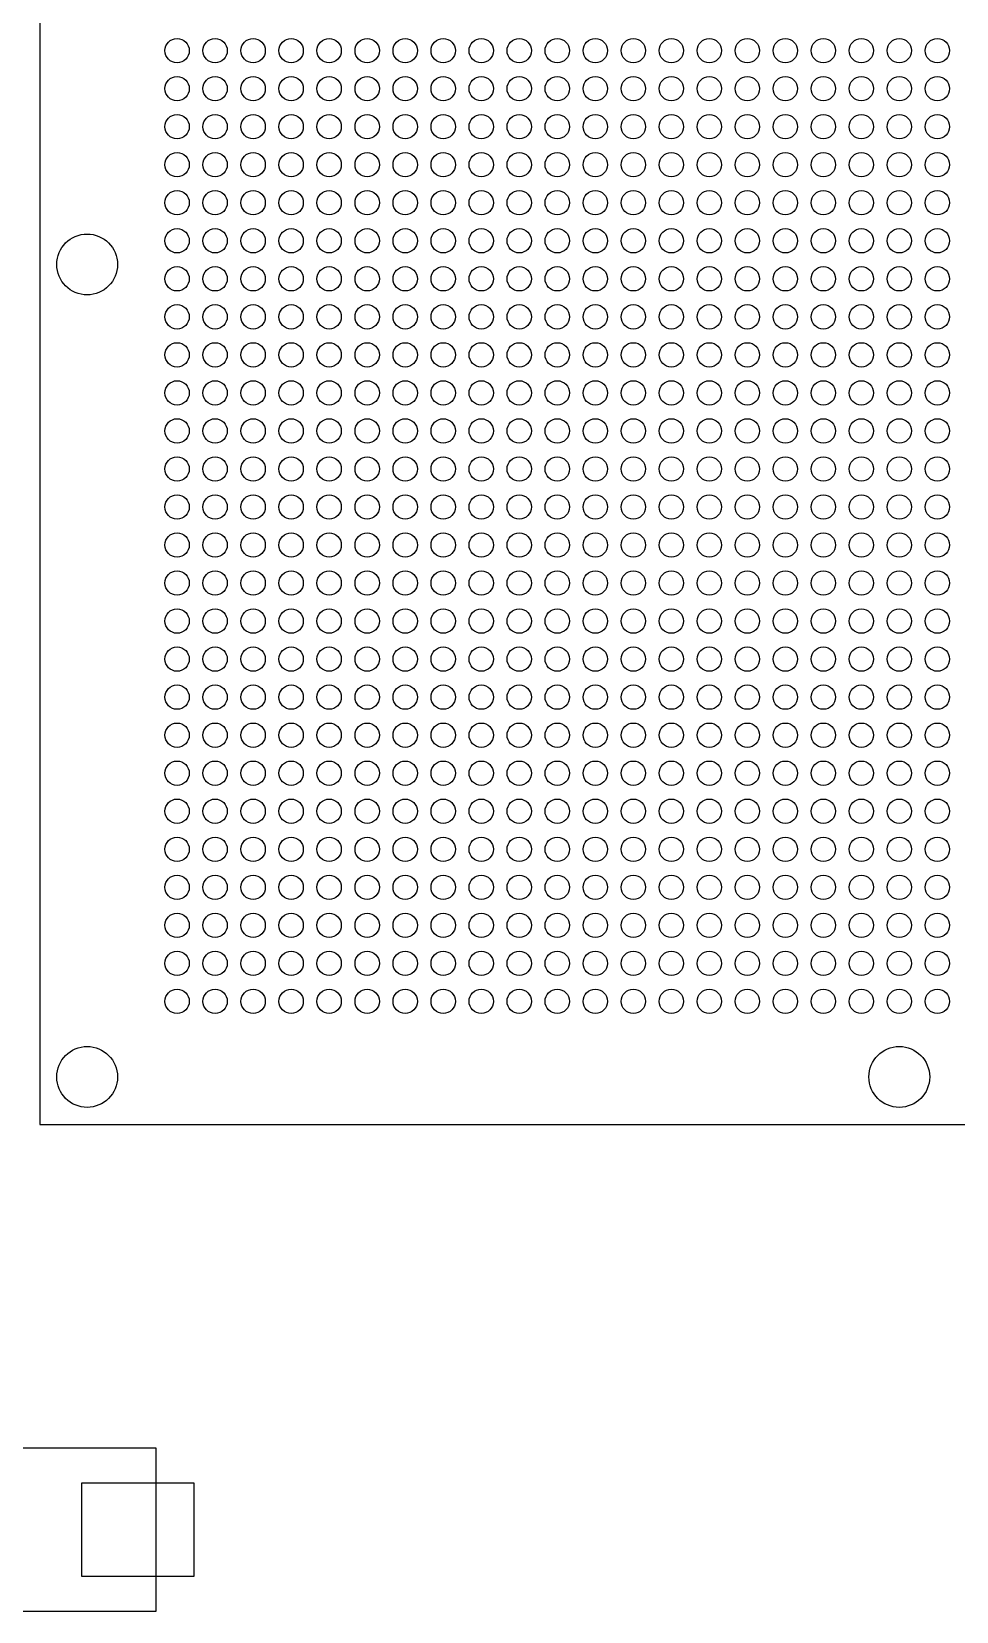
# Model space of a CAD drawing. Extents: x -13164 to 30582, y -10288 to 18382.
# Drawn here: x -4573 to -3136, y 4492 to 6945 of the extents above; entities that cross this region are included whole.
import ezdxf

# ---------------------------------------------------------------- set-up
doc = ezdxf.new("R2010")
doc.units = 0
doc.layers.add('DF_ASSEMBLY_NOTES', color=2, linetype='CONTINUOUS')

# ---------------------------------------------------------------- blocks, each defined once
blk = doc.blocks.new('FIGURE_CIRCLE')
blk.add_circle((0, 0), 0.5)
blk = doc.blocks.new('FIGURE_SQUARE')
blk.add_lwpolyline([(-0.5, -0.5), (-0.5, 0.5), (0.5, 0.5), (0.5, -0.5)], close=True)

msp = doc.modelspace()

# ---------------------------------------------------------------- linework, layer by layer
at = {"layer": 'DF_ASSEMBLY_NOTES'}
for points in [[(-4560.3015, 7918.9427), (-4560.3015, 5248.1807), (-1889.535, 5248.1807), (-1889.535, 7918.9427), (-4560.3015, 7918.9427)], [(-4379.8725, 4745.9357), (-4379.8725, 4491.9872), (-4810.9755, 4491.9872), (-4810.9755, 4745.9357), (-4379.8725, 4745.9357)]]:
    msp.add_lwpolyline(points, dxfattribs=at)

# ---------------------------------------------------------------- block references
for name, p, xscale, yscale in [('FIGURE_CIRCLE', (-4346.823, 6915.5957), 37.8, 37.8), ('FIGURE_CIRCLE', (-4287.768, 6915.5957), 37.8, 37.8), ('FIGURE_CIRCLE', (-4228.713, 6915.5957), 37.8, 37.8), ('FIGURE_CIRCLE', (-4169.658, 6915.5957), 37.8, 37.8), ('FIGURE_CIRCLE', (-4110.603, 6915.5957), 37.8, 37.8), ('FIGURE_CIRCLE', (-4051.548, 6915.5957), 37.8, 37.8), ('FIGURE_CIRCLE', (-3992.493, 6915.5957), 37.8, 37.8), ('FIGURE_CIRCLE', (-3933.438, 6915.5957), 37.8, 37.8), ('FIGURE_CIRCLE', (-3874.383, 6915.5957), 37.8, 37.8), ('FIGURE_CIRCLE', (-3815.328, 6915.5957), 37.8, 37.8), ('FIGURE_CIRCLE', (-3756.273, 6915.5957), 37.8, 37.8), ('FIGURE_CIRCLE', (-3697.218, 6915.5957), 37.8, 37.8), ('FIGURE_CIRCLE', (-3638.163, 6915.5957), 37.8, 37.8), ('FIGURE_CIRCLE', (-3579.1065, 6915.5957), 37.8, 37.8), ('FIGURE_CIRCLE', (-3520.0515, 6915.5957), 37.8, 37.8), ('FIGURE_CIRCLE', (-3460.9965, 6915.5957), 37.8, 37.8), ('FIGURE_CIRCLE', (-3401.9415, 6915.5957), 37.8, 37.8), ('FIGURE_CIRCLE', (-3342.8865, 6915.5957), 37.8, 37.8), ('FIGURE_CIRCLE', (-3283.8315, 6915.5957), 37.8, 37.8), ('FIGURE_CIRCLE', (-3224.7765, 6915.5957), 37.8, 37.8), ('FIGURE_CIRCLE', (-3165.7215, 6915.5957), 37.8, 37.8), ('FIGURE_CIRCLE', (-4346.823, 6856.5407), 37.8, 37.8), ('FIGURE_CIRCLE', (-4287.768, 6856.5407), 37.8, 37.8), ('FIGURE_CIRCLE', (-4228.713, 6856.5407), 37.8, 37.8), ('FIGURE_CIRCLE', (-4169.658, 6856.5407), 37.8, 37.8), ('FIGURE_CIRCLE', (-4110.603, 6856.5407), 37.8, 37.8), ('FIGURE_CIRCLE', (-4051.548, 6856.5407), 37.8, 37.8), ('FIGURE_CIRCLE', (-3992.493, 6856.5407), 37.8, 37.8), ('FIGURE_CIRCLE', (-3933.438, 6856.5407), 37.8, 37.8), ('FIGURE_CIRCLE', (-3874.383, 6856.5407), 37.8, 37.8), ('FIGURE_CIRCLE', (-3815.328, 6856.5407), 37.8, 37.8), ('FIGURE_CIRCLE', (-3756.273, 6856.5407), 37.8, 37.8), ('FIGURE_CIRCLE', (-3697.218, 6856.5407), 37.8, 37.8), ('FIGURE_CIRCLE', (-3638.163, 6856.5407), 37.8, 37.8), ('FIGURE_CIRCLE', (-3579.1065, 6856.5407), 37.8, 37.8), ('FIGURE_CIRCLE', (-3520.0515, 6856.5407), 37.8, 37.8), ('FIGURE_CIRCLE', (-3460.9965, 6856.5407), 37.8, 37.8), ('FIGURE_CIRCLE', (-3401.9415, 6856.5407), 37.8, 37.8), ('FIGURE_CIRCLE', (-3342.8865, 6856.5407), 37.8, 37.8), ('FIGURE_CIRCLE', (-3283.8315, 6856.5407), 37.8, 37.8), ('FIGURE_CIRCLE', (-3224.7765, 6856.5407), 37.8, 37.8), ('FIGURE_CIRCLE', (-3165.7215, 6856.5407), 37.8, 37.8), ('FIGURE_CIRCLE', (-4346.823, 6797.4857), 37.8, 37.8), ('FIGURE_CIRCLE', (-4287.768, 6797.4857), 37.8, 37.8), ('FIGURE_CIRCLE', (-4228.713, 6797.4857), 37.8, 37.8), ('FIGURE_CIRCLE', (-4169.658, 6797.4857), 37.8, 37.8), ('FIGURE_CIRCLE', (-4110.603, 6797.4857), 37.8, 37.8), ('FIGURE_CIRCLE', (-4051.548, 6797.4857), 37.8, 37.8), ('FIGURE_CIRCLE', (-3992.493, 6797.4857), 37.8, 37.8), ('FIGURE_CIRCLE', (-3933.438, 6797.4857), 37.8, 37.8), ('FIGURE_CIRCLE', (-3874.383, 6797.4857), 37.8, 37.8), ('FIGURE_CIRCLE', (-3815.328, 6797.4857), 37.8, 37.8), ('FIGURE_CIRCLE', (-3756.273, 6797.4857), 37.8, 37.8), ('FIGURE_CIRCLE', (-3697.218, 6797.4857), 37.8, 37.8), ('FIGURE_CIRCLE', (-3638.163, 6797.4857), 37.8, 37.8), ('FIGURE_CIRCLE', (-3579.1065, 6797.4857), 37.8, 37.8), ('FIGURE_CIRCLE', (-3520.0515, 6797.4857), 37.8, 37.8), ('FIGURE_CIRCLE', (-3460.9965, 6797.4857), 37.8, 37.8), ('FIGURE_CIRCLE', (-3401.9415, 6797.4857), 37.8, 37.8), ('FIGURE_CIRCLE', (-3342.8865, 6797.4857), 37.8, 37.8), ('FIGURE_CIRCLE', (-3283.8315, 6797.4857), 37.8, 37.8), ('FIGURE_CIRCLE', (-3224.7765, 6797.4857), 37.8, 37.8), ('FIGURE_CIRCLE', (-3165.7215, 6797.4857), 37.8, 37.8), ('FIGURE_CIRCLE', (-4346.823, 6738.4307), 37.8, 37.8), ('FIGURE_CIRCLE', (-4287.768, 6738.4307), 37.8, 37.8), ('FIGURE_CIRCLE', (-4228.713, 6738.4307), 37.8, 37.8), ('FIGURE_CIRCLE', (-4169.658, 6738.4307), 37.8, 37.8), ('FIGURE_CIRCLE', (-4110.603, 6738.4307), 37.8, 37.8), ('FIGURE_CIRCLE', (-4051.548, 6738.4307), 37.8, 37.8), ('FIGURE_CIRCLE', (-3992.493, 6738.4307), 37.8, 37.8), ('FIGURE_CIRCLE', (-3933.438, 6738.4307), 37.8, 37.8), ('FIGURE_CIRCLE', (-3874.383, 6738.4307), 37.8, 37.8), ('FIGURE_CIRCLE', (-3815.328, 6738.4307), 37.8, 37.8), ('FIGURE_CIRCLE', (-3756.273, 6738.4307), 37.8, 37.8), ('FIGURE_CIRCLE', (-3697.218, 6738.4307), 37.8, 37.8), ('FIGURE_CIRCLE', (-3638.163, 6738.4307), 37.8, 37.8), ('FIGURE_CIRCLE', (-3579.1065, 6738.4307), 37.8, 37.8), ('FIGURE_CIRCLE', (-3520.0515, 6738.4307), 37.8, 37.8), ('FIGURE_CIRCLE', (-3460.9965, 6738.4307), 37.8, 37.8), ('FIGURE_CIRCLE', (-3401.9415, 6738.4307), 37.8, 37.8), ('FIGURE_CIRCLE', (-3342.8865, 6738.4307), 37.8, 37.8), ('FIGURE_CIRCLE', (-3283.8315, 6738.4307), 37.8, 37.8), ('FIGURE_CIRCLE', (-3224.7765, 6738.4307), 37.8, 37.8), ('FIGURE_CIRCLE', (-3165.7215, 6738.4307), 37.8, 37.8), ('FIGURE_CIRCLE', (-4346.823, 6679.3757), 37.8, 37.8), ('FIGURE_CIRCLE', (-4287.768, 6679.3757), 37.8, 37.8), ('FIGURE_CIRCLE', (-4228.713, 6679.3757), 37.8, 37.8), ('FIGURE_CIRCLE', (-4169.658, 6679.3757), 37.8, 37.8), ('FIGURE_CIRCLE', (-4110.603, 6679.3757), 37.8, 37.8), ('FIGURE_CIRCLE', (-4051.548, 6679.3757), 37.8, 37.8), ('FIGURE_CIRCLE', (-3992.493, 6679.3757), 37.8, 37.8), ('FIGURE_CIRCLE', (-3933.438, 6679.3757), 37.8, 37.8), ('FIGURE_CIRCLE', (-3874.383, 6679.3757), 37.8, 37.8), ('FIGURE_CIRCLE', (-3815.328, 6679.3757), 37.8, 37.8), ('FIGURE_CIRCLE', (-3756.273, 6679.3757), 37.8, 37.8), ('FIGURE_CIRCLE', (-3697.218, 6679.3757), 37.8, 37.8), ('FIGURE_CIRCLE', (-3638.163, 6679.3757), 37.8, 37.8), ('FIGURE_CIRCLE', (-3579.1065, 6679.3757), 37.8, 37.8), ('FIGURE_CIRCLE', (-3520.0515, 6679.3757), 37.8, 37.8), ('FIGURE_CIRCLE', (-3460.9965, 6679.3757), 37.8, 37.8), ('FIGURE_CIRCLE', (-3401.9415, 6679.3757), 37.8, 37.8), ('FIGURE_CIRCLE', (-3342.8865, 6679.3757), 37.8, 37.8), ('FIGURE_CIRCLE', (-3283.8315, 6679.3757), 37.8, 37.8), ('FIGURE_CIRCLE', (-3224.7765, 6679.3757), 37.8, 37.8), ('FIGURE_CIRCLE', (-3165.7215, 6679.3757), 37.8, 37.8), ('FIGURE_CIRCLE', (-4486.548, 6583.5242), 94.482, 94.482), ('FIGURE_CIRCLE', (-4486.548, 6583.5242), 94.482, 94.482), ('FIGURE_CIRCLE', (-4346.823, 6620.3207), 37.8, 37.8), ('FIGURE_CIRCLE', (-4287.768, 6620.3207), 37.8, 37.8), ('FIGURE_CIRCLE', (-4228.713, 6620.3207), 37.8, 37.8), ('FIGURE_CIRCLE', (-4169.658, 6620.3207), 37.8, 37.8), ('FIGURE_CIRCLE', (-4110.603, 6620.3207), 37.8, 37.8), ('FIGURE_CIRCLE', (-4051.548, 6620.3207), 37.8, 37.8), ('FIGURE_CIRCLE', (-3992.493, 6620.3207), 37.8, 37.8), ('FIGURE_CIRCLE', (-3933.438, 6620.3207), 37.8, 37.8), ('FIGURE_CIRCLE', (-3874.383, 6620.3207), 37.8, 37.8), ('FIGURE_CIRCLE', (-3815.328, 6620.3207), 37.8, 37.8), ('FIGURE_CIRCLE', (-3756.273, 6620.3207), 37.8, 37.8), ('FIGURE_CIRCLE', (-3697.218, 6620.3207), 37.8, 37.8), ('FIGURE_CIRCLE', (-3638.163, 6620.3207), 37.8, 37.8), ('FIGURE_CIRCLE', (-3579.1065, 6620.3207), 37.8, 37.8), ('FIGURE_CIRCLE', (-3520.0515, 6620.3207), 37.8, 37.8), ('FIGURE_CIRCLE', (-3460.9965, 6620.3207), 37.8, 37.8), ('FIGURE_CIRCLE', (-3401.9415, 6620.3207), 37.8, 37.8), ('FIGURE_CIRCLE', (-3342.8865, 6620.3207), 37.8, 37.8), ('FIGURE_CIRCLE', (-3283.8315, 6620.3207), 37.8, 37.8), ('FIGURE_CIRCLE', (-3224.7765, 6620.3207), 37.8, 37.8), ('FIGURE_CIRCLE', (-3165.7215, 6620.3207), 37.8, 37.8), ('FIGURE_CIRCLE', (-4346.823, 6561.2657), 37.8, 37.8), ('FIGURE_CIRCLE', (-4287.768, 6561.2657), 37.8, 37.8), ('FIGURE_CIRCLE', (-4228.713, 6561.2657), 37.8, 37.8), ('FIGURE_CIRCLE', (-4169.658, 6561.2657), 37.8, 37.8), ('FIGURE_CIRCLE', (-4110.603, 6561.2657), 37.8, 37.8), ('FIGURE_CIRCLE', (-4051.548, 6561.2657), 37.8, 37.8), ('FIGURE_CIRCLE', (-3992.493, 6561.2657), 37.8, 37.8), ('FIGURE_CIRCLE', (-3933.438, 6561.2657), 37.8, 37.8), ('FIGURE_CIRCLE', (-3874.383, 6561.2657), 37.8, 37.8), ('FIGURE_CIRCLE', (-3815.328, 6561.2657), 37.8, 37.8), ('FIGURE_CIRCLE', (-3756.273, 6561.2657), 37.8, 37.8), ('FIGURE_CIRCLE', (-3697.218, 6561.2657), 37.8, 37.8), ('FIGURE_CIRCLE', (-3638.163, 6561.2657), 37.8, 37.8), ('FIGURE_CIRCLE', (-3579.1065, 6561.2657), 37.8, 37.8), ('FIGURE_CIRCLE', (-3520.0515, 6561.2657), 37.8, 37.8), ('FIGURE_CIRCLE', (-3460.9965, 6561.2657), 37.8, 37.8), ('FIGURE_CIRCLE', (-3401.9415, 6561.2657), 37.8, 37.8), ('FIGURE_CIRCLE', (-3342.8865, 6561.2657), 37.8, 37.8), ('FIGURE_CIRCLE', (-3283.8315, 6561.2657), 37.8, 37.8), ('FIGURE_CIRCLE', (-3224.7765, 6561.2657), 37.8, 37.8), ('FIGURE_CIRCLE', (-3165.7215, 6561.2657), 37.8, 37.8), ('FIGURE_CIRCLE', (-4346.823, 6502.2107), 37.8, 37.8), ('FIGURE_CIRCLE', (-4287.768, 6502.2107), 37.8, 37.8), ('FIGURE_CIRCLE', (-4228.713, 6502.2107), 37.8, 37.8), ('FIGURE_CIRCLE', (-4169.658, 6502.2107), 37.8, 37.8), ('FIGURE_CIRCLE', (-4110.603, 6502.2107), 37.8, 37.8), ('FIGURE_CIRCLE', (-4051.548, 6502.2107), 37.8, 37.8), ('FIGURE_CIRCLE', (-3992.493, 6502.2107), 37.8, 37.8), ('FIGURE_CIRCLE', (-3933.438, 6502.2107), 37.8, 37.8), ('FIGURE_CIRCLE', (-3874.383, 6502.2107), 37.8, 37.8), ('FIGURE_CIRCLE', (-3815.328, 6502.2107), 37.8, 37.8), ('FIGURE_CIRCLE', (-3756.273, 6502.2107), 37.8, 37.8), ('FIGURE_CIRCLE', (-3697.218, 6502.2107), 37.8, 37.8), ('FIGURE_CIRCLE', (-3638.163, 6502.2107), 37.8, 37.8), ('FIGURE_CIRCLE', (-3579.1065, 6502.2107), 37.8, 37.8), ('FIGURE_CIRCLE', (-3520.0515, 6502.2107), 37.8, 37.8), ('FIGURE_CIRCLE', (-3460.9965, 6502.2107), 37.8, 37.8), ('FIGURE_CIRCLE', (-3401.9415, 6502.2107), 37.8, 37.8), ('FIGURE_CIRCLE', (-3342.8865, 6502.2107), 37.8, 37.8), ('FIGURE_CIRCLE', (-3283.8315, 6502.2107), 37.8, 37.8), ('FIGURE_CIRCLE', (-3224.7765, 6502.2107), 37.8, 37.8), ('FIGURE_CIRCLE', (-3165.7215, 6502.2107), 37.8, 37.8), ('FIGURE_CIRCLE', (-4346.823, 6443.1557), 37.8, 37.8), ('FIGURE_CIRCLE', (-4287.768, 6443.1557), 37.8, 37.8), ('FIGURE_CIRCLE', (-4228.713, 6443.1557), 37.8, 37.8), ('FIGURE_CIRCLE', (-4169.658, 6443.1557), 37.8, 37.8), ('FIGURE_CIRCLE', (-4110.603, 6443.1557), 37.8, 37.8), ('FIGURE_CIRCLE', (-4051.548, 6443.1557), 37.8, 37.8), ('FIGURE_CIRCLE', (-3992.493, 6443.1557), 37.8, 37.8), ('FIGURE_CIRCLE', (-3933.438, 6443.1557), 37.8, 37.8), ('FIGURE_CIRCLE', (-3874.383, 6443.1557), 37.8, 37.8), ('FIGURE_CIRCLE', (-3815.328, 6443.1557), 37.8, 37.8), ('FIGURE_CIRCLE', (-3756.273, 6443.1557), 37.8, 37.8), ('FIGURE_CIRCLE', (-3697.218, 6443.1557), 37.8, 37.8), ('FIGURE_CIRCLE', (-3638.163, 6443.1557), 37.8, 37.8), ('FIGURE_CIRCLE', (-3579.1065, 6443.1557), 37.8, 37.8), ('FIGURE_CIRCLE', (-3520.0515, 6443.1557), 37.8, 37.8), ('FIGURE_CIRCLE', (-3460.9965, 6443.1557), 37.8, 37.8), ('FIGURE_CIRCLE', (-3401.9415, 6443.1557), 37.8, 37.8), ('FIGURE_CIRCLE', (-3342.8865, 6443.1557), 37.8, 37.8), ('FIGURE_CIRCLE', (-3283.8315, 6443.1557), 37.8, 37.8), ('FIGURE_CIRCLE', (-3224.7765, 6443.1557), 37.8, 37.8), ('FIGURE_CIRCLE', (-3165.7215, 6443.1557), 37.8, 37.8), ('FIGURE_CIRCLE', (-4346.823, 6384.1007), 37.8, 37.8), ('FIGURE_CIRCLE', (-4287.768, 6384.1007), 37.8, 37.8), ('FIGURE_CIRCLE', (-4228.713, 6384.1007), 37.8, 37.8), ('FIGURE_CIRCLE', (-4169.658, 6384.1007), 37.8, 37.8), ('FIGURE_CIRCLE', (-4110.603, 6384.1007), 37.8, 37.8), ('FIGURE_CIRCLE', (-4051.548, 6384.1007), 37.8, 37.8), ('FIGURE_CIRCLE', (-3992.493, 6384.1007), 37.8, 37.8), ('FIGURE_CIRCLE', (-3933.438, 6384.1007), 37.8, 37.8), ('FIGURE_CIRCLE', (-3874.383, 6384.1007), 37.8, 37.8), ('FIGURE_CIRCLE', (-3815.328, 6384.1007), 37.8, 37.8), ('FIGURE_CIRCLE', (-3756.273, 6384.1007), 37.8, 37.8), ('FIGURE_CIRCLE', (-3697.218, 6384.1007), 37.8, 37.8), ('FIGURE_CIRCLE', (-3638.163, 6384.1007), 37.8, 37.8), ('FIGURE_CIRCLE', (-3579.1065, 6384.1007), 37.8, 37.8), ('FIGURE_CIRCLE', (-3520.0515, 6384.1007), 37.8, 37.8), ('FIGURE_CIRCLE', (-3460.9965, 6384.1007), 37.8, 37.8), ('FIGURE_CIRCLE', (-3401.9415, 6384.1007), 37.8, 37.8), ('FIGURE_CIRCLE', (-3342.8865, 6384.1007), 37.8, 37.8), ('FIGURE_CIRCLE', (-3283.8315, 6384.1007), 37.8, 37.8), ('FIGURE_CIRCLE', (-3224.7765, 6384.1007), 37.8, 37.8), ('FIGURE_CIRCLE', (-3165.7215, 6384.1007), 37.8, 37.8), ('FIGURE_CIRCLE', (-4346.823, 6325.0457), 37.8, 37.8), ('FIGURE_CIRCLE', (-4287.768, 6325.0457), 37.8, 37.8), ('FIGURE_CIRCLE', (-4228.713, 6325.0457), 37.8, 37.8), ('FIGURE_CIRCLE', (-4169.658, 6325.0457), 37.8, 37.8), ('FIGURE_CIRCLE', (-4110.603, 6325.0457), 37.8, 37.8), ('FIGURE_CIRCLE', (-4051.548, 6325.0457), 37.8, 37.8), ('FIGURE_CIRCLE', (-3992.493, 6325.0457), 37.8, 37.8), ('FIGURE_CIRCLE', (-3933.438, 6325.0457), 37.8, 37.8), ('FIGURE_CIRCLE', (-3874.383, 6325.0457), 37.8, 37.8), ('FIGURE_CIRCLE', (-3815.328, 6325.0457), 37.8, 37.8), ('FIGURE_CIRCLE', (-3756.273, 6325.0457), 37.8, 37.8), ('FIGURE_CIRCLE', (-3697.218, 6325.0457), 37.8, 37.8), ('FIGURE_CIRCLE', (-3638.163, 6325.0457), 37.8, 37.8), ('FIGURE_CIRCLE', (-3579.1065, 6325.0457), 37.8, 37.8), ('FIGURE_CIRCLE', (-3520.0515, 6325.0457), 37.8, 37.8), ('FIGURE_CIRCLE', (-3460.9965, 6325.0457), 37.8, 37.8), ('FIGURE_CIRCLE', (-3401.9415, 6325.0457), 37.8, 37.8), ('FIGURE_CIRCLE', (-3342.8865, 6325.0457), 37.8, 37.8), ('FIGURE_CIRCLE', (-3283.8315, 6325.0457), 37.8, 37.8), ('FIGURE_CIRCLE', (-3224.7765, 6325.0457), 37.8, 37.8), ('FIGURE_CIRCLE', (-3165.7215, 6325.0457), 37.8, 37.8), ('FIGURE_CIRCLE', (-4346.823, 6265.9907), 37.8, 37.8), ('FIGURE_CIRCLE', (-4287.768, 6265.9907), 37.8, 37.8), ('FIGURE_CIRCLE', (-4228.713, 6265.9907), 37.8, 37.8), ('FIGURE_CIRCLE', (-4169.658, 6265.9907), 37.8, 37.8), ('FIGURE_CIRCLE', (-4110.603, 6265.9907), 37.8, 37.8), ('FIGURE_CIRCLE', (-4051.548, 6265.9907), 37.8, 37.8), ('FIGURE_CIRCLE', (-3992.493, 6265.9907), 37.8, 37.8), ('FIGURE_CIRCLE', (-3933.438, 6265.9907), 37.8, 37.8), ('FIGURE_CIRCLE', (-3874.383, 6265.9907), 37.8, 37.8), ('FIGURE_CIRCLE', (-3815.328, 6265.9907), 37.8, 37.8), ('FIGURE_CIRCLE', (-3756.273, 6265.9907), 37.8, 37.8), ('FIGURE_CIRCLE', (-3697.218, 6265.9907), 37.8, 37.8), ('FIGURE_CIRCLE', (-3638.163, 6265.9907), 37.8, 37.8), ('FIGURE_CIRCLE', (-3579.1065, 6265.9907), 37.8, 37.8), ('FIGURE_CIRCLE', (-3520.0515, 6265.9907), 37.8, 37.8), ('FIGURE_CIRCLE', (-3460.9965, 6265.9907), 37.8, 37.8), ('FIGURE_CIRCLE', (-3401.9415, 6265.9907), 37.8, 37.8), ('FIGURE_CIRCLE', (-3342.8865, 6265.9907), 37.8, 37.8), ('FIGURE_CIRCLE', (-3283.8315, 6265.9907), 37.8, 37.8), ('FIGURE_CIRCLE', (-3224.7765, 6265.9907), 37.8, 37.8), ('FIGURE_CIRCLE', (-3165.7215, 6265.9907), 37.8, 37.8), ('FIGURE_CIRCLE', (-4346.823, 6206.9357), 37.8, 37.8), ('FIGURE_CIRCLE', (-4287.768, 6206.9357), 37.8, 37.8), ('FIGURE_CIRCLE', (-4228.713, 6206.9357), 37.8, 37.8), ('FIGURE_CIRCLE', (-4169.658, 6206.9357), 37.8, 37.8), ('FIGURE_CIRCLE', (-4110.603, 6206.9357), 37.8, 37.8), ('FIGURE_CIRCLE', (-4051.548, 6206.9357), 37.8, 37.8), ('FIGURE_CIRCLE', (-3992.493, 6206.9357), 37.8, 37.8), ('FIGURE_CIRCLE', (-3933.438, 6206.9357), 37.8, 37.8), ('FIGURE_CIRCLE', (-3874.383, 6206.9357), 37.8, 37.8), ('FIGURE_CIRCLE', (-3815.328, 6206.9357), 37.8, 37.8), ('FIGURE_CIRCLE', (-3756.273, 6206.9357), 37.8, 37.8), ('FIGURE_CIRCLE', (-3697.218, 6206.9357), 37.8, 37.8), ('FIGURE_CIRCLE', (-3638.163, 6206.9357), 37.8, 37.8), ('FIGURE_CIRCLE', (-3579.1065, 6206.9357), 37.8, 37.8), ('FIGURE_CIRCLE', (-3520.0515, 6206.9357), 37.8, 37.8), ('FIGURE_CIRCLE', (-3460.9965, 6206.9357), 37.8, 37.8), ('FIGURE_CIRCLE', (-3401.9415, 6206.9357), 37.8, 37.8), ('FIGURE_CIRCLE', (-3342.8865, 6206.9357), 37.8, 37.8), ('FIGURE_CIRCLE', (-3283.8315, 6206.9357), 37.8, 37.8), ('FIGURE_CIRCLE', (-3224.7765, 6206.9357), 37.8, 37.8), ('FIGURE_CIRCLE', (-3165.7215, 6206.9357), 37.8, 37.8), ('FIGURE_CIRCLE', (-4346.823, 6147.8792), 37.8, 37.8), ('FIGURE_CIRCLE', (-4287.768, 6147.8792), 37.8, 37.8), ('FIGURE_CIRCLE', (-4228.713, 6147.8792), 37.8, 37.8), ('FIGURE_CIRCLE', (-4169.658, 6147.8792), 37.8, 37.8), ('FIGURE_CIRCLE', (-4110.603, 6147.8792), 37.8, 37.8), ('FIGURE_CIRCLE', (-4051.548, 6147.8792), 37.8, 37.8), ('FIGURE_CIRCLE', (-3992.493, 6147.8792), 37.8, 37.8), ('FIGURE_CIRCLE', (-3933.438, 6147.8792), 37.8, 37.8), ('FIGURE_CIRCLE', (-3874.383, 6147.8792), 37.8, 37.8), ('FIGURE_CIRCLE', (-3815.328, 6147.8792), 37.8, 37.8), ('FIGURE_CIRCLE', (-3756.273, 6147.8792), 37.8, 37.8), ('FIGURE_CIRCLE', (-3697.218, 6147.8792), 37.8, 37.8), ('FIGURE_CIRCLE', (-3638.163, 6147.8792), 37.8, 37.8), ('FIGURE_CIRCLE', (-3579.1065, 6147.8792), 37.8, 37.8), ('FIGURE_CIRCLE', (-3520.0515, 6147.8792), 37.8, 37.8), ('FIGURE_CIRCLE', (-3460.9965, 6147.8792), 37.8, 37.8), ('FIGURE_CIRCLE', (-3401.9415, 6147.8792), 37.8, 37.8), ('FIGURE_CIRCLE', (-3342.8865, 6147.8792), 37.8, 37.8), ('FIGURE_CIRCLE', (-3283.8315, 6147.8792), 37.8, 37.8), ('FIGURE_CIRCLE', (-3224.7765, 6147.8792), 37.8, 37.8), ('FIGURE_CIRCLE', (-3165.7215, 6147.8792), 37.8, 37.8), ('FIGURE_CIRCLE', (-4346.823, 6088.8242), 37.8, 37.8), ('FIGURE_CIRCLE', (-4287.768, 6088.8242), 37.8, 37.8), ('FIGURE_CIRCLE', (-4228.713, 6088.8242), 37.8, 37.8), ('FIGURE_CIRCLE', (-4169.658, 6088.8242), 37.8, 37.8), ('FIGURE_CIRCLE', (-4110.603, 6088.8242), 37.8, 37.8), ('FIGURE_CIRCLE', (-4051.548, 6088.8242), 37.8, 37.8), ('FIGURE_CIRCLE', (-3992.493, 6088.8242), 37.8, 37.8), ('FIGURE_CIRCLE', (-3933.438, 6088.8242), 37.8, 37.8), ('FIGURE_CIRCLE', (-3874.383, 6088.8242), 37.8, 37.8), ('FIGURE_CIRCLE', (-3815.328, 6088.8242), 37.8, 37.8), ('FIGURE_CIRCLE', (-3756.273, 6088.8242), 37.8, 37.8), ('FIGURE_CIRCLE', (-3697.218, 6088.8242), 37.8, 37.8), ('FIGURE_CIRCLE', (-3638.163, 6088.8242), 37.8, 37.8), ('FIGURE_CIRCLE', (-3579.1065, 6088.8242), 37.8, 37.8), ('FIGURE_CIRCLE', (-3520.0515, 6088.8242), 37.8, 37.8), ('FIGURE_CIRCLE', (-3460.9965, 6088.8242), 37.8, 37.8), ('FIGURE_CIRCLE', (-3401.9415, 6088.8242), 37.8, 37.8), ('FIGURE_CIRCLE', (-3342.8865, 6088.8242), 37.8, 37.8), ('FIGURE_CIRCLE', (-3283.8315, 6088.8242), 37.8, 37.8), ('FIGURE_CIRCLE', (-3224.7765, 6088.8242), 37.8, 37.8), ('FIGURE_CIRCLE', (-3165.7215, 6088.8242), 37.8, 37.8), ('FIGURE_CIRCLE', (-4346.823, 6029.7692), 37.8, 37.8), ('FIGURE_CIRCLE', (-4287.768, 6029.7692), 37.8, 37.8), ('FIGURE_CIRCLE', (-4228.713, 6029.7692), 37.8, 37.8), ('FIGURE_CIRCLE', (-4169.658, 6029.7692), 37.8, 37.8), ('FIGURE_CIRCLE', (-4110.603, 6029.7692), 37.8, 37.8), ('FIGURE_CIRCLE', (-4051.548, 6029.7692), 37.8, 37.8), ('FIGURE_CIRCLE', (-3992.493, 6029.7692), 37.8, 37.8), ('FIGURE_CIRCLE', (-3933.438, 6029.7692), 37.8, 37.8), ('FIGURE_CIRCLE', (-3874.383, 6029.7692), 37.8, 37.8), ('FIGURE_CIRCLE', (-3815.328, 6029.7692), 37.8, 37.8), ('FIGURE_CIRCLE', (-3756.273, 6029.7692), 37.8, 37.8), ('FIGURE_CIRCLE', (-3697.218, 6029.7692), 37.8, 37.8), ('FIGURE_CIRCLE', (-3638.163, 6029.7692), 37.8, 37.8), ('FIGURE_CIRCLE', (-3579.1065, 6029.7692), 37.8, 37.8), ('FIGURE_CIRCLE', (-3520.0515, 6029.7692), 37.8, 37.8), ('FIGURE_CIRCLE', (-3460.9965, 6029.7692), 37.8, 37.8), ('FIGURE_CIRCLE', (-3401.9415, 6029.7692), 37.8, 37.8), ('FIGURE_CIRCLE', (-3342.8865, 6029.7692), 37.8, 37.8), ('FIGURE_CIRCLE', (-3283.8315, 6029.7692), 37.8, 37.8), ('FIGURE_CIRCLE', (-3224.7765, 6029.7692), 37.8, 37.8), ('FIGURE_CIRCLE', (-3165.7215, 6029.7692), 37.8, 37.8), ('FIGURE_CIRCLE', (-4346.823, 5970.7142), 37.8, 37.8), ('FIGURE_CIRCLE', (-4287.768, 5970.7142), 37.8, 37.8), ('FIGURE_CIRCLE', (-4228.713, 5970.7142), 37.8, 37.8), ('FIGURE_CIRCLE', (-4169.658, 5970.7142), 37.8, 37.8), ('FIGURE_CIRCLE', (-4110.603, 5970.7142), 37.8, 37.8), ('FIGURE_CIRCLE', (-4051.548, 5970.7142), 37.8, 37.8), ('FIGURE_CIRCLE', (-3992.493, 5970.7142), 37.8, 37.8), ('FIGURE_CIRCLE', (-3933.438, 5970.7142), 37.8, 37.8), ('FIGURE_CIRCLE', (-3874.383, 5970.7142), 37.8, 37.8), ('FIGURE_CIRCLE', (-3815.328, 5970.7142), 37.8, 37.8), ('FIGURE_CIRCLE', (-3756.273, 5970.7142), 37.8, 37.8), ('FIGURE_CIRCLE', (-3697.218, 5970.7142), 37.8, 37.8), ('FIGURE_CIRCLE', (-3638.163, 5970.7142), 37.8, 37.8), ('FIGURE_CIRCLE', (-3579.1065, 5970.7142), 37.8, 37.8), ('FIGURE_CIRCLE', (-3520.0515, 5970.7142), 37.8, 37.8), ('FIGURE_CIRCLE', (-3460.9965, 5970.7142), 37.8, 37.8), ('FIGURE_CIRCLE', (-3401.9415, 5970.7142), 37.8, 37.8), ('FIGURE_CIRCLE', (-3342.8865, 5970.7142), 37.8, 37.8), ('FIGURE_CIRCLE', (-3283.8315, 5970.7142), 37.8, 37.8), ('FIGURE_CIRCLE', (-3224.7765, 5970.7142), 37.8, 37.8), ('FIGURE_CIRCLE', (-3165.7215, 5970.7142), 37.8, 37.8), ('FIGURE_CIRCLE', (-4346.823, 5911.6592), 37.8, 37.8), ('FIGURE_CIRCLE', (-4287.768, 5911.6592), 37.8, 37.8), ('FIGURE_CIRCLE', (-4228.713, 5911.6592), 37.8, 37.8), ('FIGURE_CIRCLE', (-4169.658, 5911.6592), 37.8, 37.8), ('FIGURE_CIRCLE', (-4110.603, 5911.6592), 37.8, 37.8), ('FIGURE_CIRCLE', (-4051.548, 5911.6592), 37.8, 37.8), ('FIGURE_CIRCLE', (-3992.493, 5911.6592), 37.8, 37.8), ('FIGURE_CIRCLE', (-3933.438, 5911.6592), 37.8, 37.8), ('FIGURE_CIRCLE', (-3874.383, 5911.6592), 37.8, 37.8), ('FIGURE_CIRCLE', (-3815.328, 5911.6592), 37.8, 37.8), ('FIGURE_CIRCLE', (-3756.273, 5911.6592), 37.8, 37.8), ('FIGURE_CIRCLE', (-3697.218, 5911.6592), 37.8, 37.8), ('FIGURE_CIRCLE', (-3638.163, 5911.6592), 37.8, 37.8), ('FIGURE_CIRCLE', (-3579.1065, 5911.6592), 37.8, 37.8), ('FIGURE_CIRCLE', (-3520.0515, 5911.6592), 37.8, 37.8), ('FIGURE_CIRCLE', (-3460.9965, 5911.6592), 37.8, 37.8), ('FIGURE_CIRCLE', (-3401.9415, 5911.6592), 37.8, 37.8), ('FIGURE_CIRCLE', (-3342.8865, 5911.6592), 37.8, 37.8), ('FIGURE_CIRCLE', (-3283.8315, 5911.6592), 37.8, 37.8), ('FIGURE_CIRCLE', (-3224.7765, 5911.6592), 37.8, 37.8), ('FIGURE_CIRCLE', (-3165.7215, 5911.6592), 37.8, 37.8), ('FIGURE_CIRCLE', (-4346.823, 5852.6042), 37.8, 37.8), ('FIGURE_CIRCLE', (-4287.768, 5852.6042), 37.8, 37.8), ('FIGURE_CIRCLE', (-4228.713, 5852.6042), 37.8, 37.8), ('FIGURE_CIRCLE', (-4169.658, 5852.6042), 37.8, 37.8), ('FIGURE_CIRCLE', (-4110.603, 5852.6042), 37.8, 37.8), ('FIGURE_CIRCLE', (-4051.548, 5852.6042), 37.8, 37.8), ('FIGURE_CIRCLE', (-3992.493, 5852.6042), 37.8, 37.8), ('FIGURE_CIRCLE', (-3933.438, 5852.6042), 37.8, 37.8), ('FIGURE_CIRCLE', (-3874.383, 5852.6042), 37.8, 37.8), ('FIGURE_CIRCLE', (-3815.328, 5852.6042), 37.8, 37.8), ('FIGURE_CIRCLE', (-3756.273, 5852.6042), 37.8, 37.8), ('FIGURE_CIRCLE', (-3697.218, 5852.6042), 37.8, 37.8), ('FIGURE_CIRCLE', (-3638.163, 5852.6042), 37.8, 37.8), ('FIGURE_CIRCLE', (-3579.1065, 5852.6042), 37.8, 37.8), ('FIGURE_CIRCLE', (-3520.0515, 5852.6042), 37.8, 37.8), ('FIGURE_CIRCLE', (-3460.9965, 5852.6042), 37.8, 37.8), ('FIGURE_CIRCLE', (-3401.9415, 5852.6042), 37.8, 37.8), ('FIGURE_CIRCLE', (-3342.8865, 5852.6042), 37.8, 37.8), ('FIGURE_CIRCLE', (-3283.8315, 5852.6042), 37.8, 37.8), ('FIGURE_CIRCLE', (-3224.7765, 5852.6042), 37.8, 37.8), ('FIGURE_CIRCLE', (-3165.7215, 5852.6042), 37.8, 37.8), ('FIGURE_CIRCLE', (-4346.823, 5793.5492), 37.8, 37.8), ('FIGURE_CIRCLE', (-4287.768, 5793.5492), 37.8, 37.8), ('FIGURE_CIRCLE', (-4228.713, 5793.5492), 37.8, 37.8), ('FIGURE_CIRCLE', (-4169.658, 5793.5492), 37.8, 37.8), ('FIGURE_CIRCLE', (-4110.603, 5793.5492), 37.8, 37.8), ('FIGURE_CIRCLE', (-4051.548, 5793.5492), 37.8, 37.8), ('FIGURE_CIRCLE', (-3992.493, 5793.5492), 37.8, 37.8), ('FIGURE_CIRCLE', (-3933.438, 5793.5492), 37.8, 37.8), ('FIGURE_CIRCLE', (-3874.383, 5793.5492), 37.8, 37.8), ('FIGURE_CIRCLE', (-3815.328, 5793.5492), 37.8, 37.8), ('FIGURE_CIRCLE', (-3756.273, 5793.5492), 37.8, 37.8), ('FIGURE_CIRCLE', (-3697.218, 5793.5492), 37.8, 37.8), ('FIGURE_CIRCLE', (-3638.163, 5793.5492), 37.8, 37.8), ('FIGURE_CIRCLE', (-3579.1065, 5793.5492), 37.8, 37.8), ('FIGURE_CIRCLE', (-3520.0515, 5793.5492), 37.8, 37.8), ('FIGURE_CIRCLE', (-3460.9965, 5793.5492), 37.8, 37.8), ('FIGURE_CIRCLE', (-3401.9415, 5793.5492), 37.8, 37.8), ('FIGURE_CIRCLE', (-3342.8865, 5793.5492), 37.8, 37.8), ('FIGURE_CIRCLE', (-3283.8315, 5793.5492), 37.8, 37.8), ('FIGURE_CIRCLE', (-3224.7765, 5793.5492), 37.8, 37.8), ('FIGURE_CIRCLE', (-3165.7215, 5793.5492), 37.8, 37.8), ('FIGURE_CIRCLE', (-4346.823, 5734.4942), 37.8, 37.8), ('FIGURE_CIRCLE', (-4287.768, 5734.4942), 37.8, 37.8), ('FIGURE_CIRCLE', (-4228.713, 5734.4942), 37.8, 37.8), ('FIGURE_CIRCLE', (-4169.658, 5734.4942), 37.8, 37.8), ('FIGURE_CIRCLE', (-4110.603, 5734.4942), 37.8, 37.8), ('FIGURE_CIRCLE', (-4051.548, 5734.4942), 37.8, 37.8), ('FIGURE_CIRCLE', (-3992.493, 5734.4942), 37.8, 37.8), ('FIGURE_CIRCLE', (-3933.438, 5734.4942), 37.8, 37.8), ('FIGURE_CIRCLE', (-3874.383, 5734.4942), 37.8, 37.8), ('FIGURE_CIRCLE', (-3815.328, 5734.4942), 37.8, 37.8), ('FIGURE_CIRCLE', (-3756.273, 5734.4942), 37.8, 37.8), ('FIGURE_CIRCLE', (-3697.218, 5734.4942), 37.8, 37.8), ('FIGURE_CIRCLE', (-3638.163, 5734.4942), 37.8, 37.8), ('FIGURE_CIRCLE', (-3579.1065, 5734.4942), 37.8, 37.8), ('FIGURE_CIRCLE', (-3520.0515, 5734.4942), 37.8, 37.8), ('FIGURE_CIRCLE', (-3460.9965, 5734.4942), 37.8, 37.8), ('FIGURE_CIRCLE', (-3401.9415, 5734.4942), 37.8, 37.8), ('FIGURE_CIRCLE', (-3342.8865, 5734.4942), 37.8, 37.8), ('FIGURE_CIRCLE', (-3283.8315, 5734.4942), 37.8, 37.8), ('FIGURE_CIRCLE', (-3224.7765, 5734.4942), 37.8, 37.8), ('FIGURE_CIRCLE', (-3165.7215, 5734.4942), 37.8, 37.8), ('FIGURE_CIRCLE', (-4346.823, 5675.4392), 37.8, 37.8), ('FIGURE_CIRCLE', (-4287.768, 5675.4392), 37.8, 37.8), ('FIGURE_CIRCLE', (-4228.713, 5675.4392), 37.8, 37.8), ('FIGURE_CIRCLE', (-4169.658, 5675.4392), 37.8, 37.8), ('FIGURE_CIRCLE', (-4110.603, 5675.4392), 37.8, 37.8), ('FIGURE_CIRCLE', (-4051.548, 5675.4392), 37.8, 37.8), ('FIGURE_CIRCLE', (-3992.493, 5675.4392), 37.8, 37.8), ('FIGURE_CIRCLE', (-3933.438, 5675.4392), 37.8, 37.8), ('FIGURE_CIRCLE', (-3874.383, 5675.4392), 37.8, 37.8), ('FIGURE_CIRCLE', (-3815.328, 5675.4392), 37.8, 37.8), ('FIGURE_CIRCLE', (-3756.273, 5675.4392), 37.8, 37.8), ('FIGURE_CIRCLE', (-3697.218, 5675.4392), 37.8, 37.8), ('FIGURE_CIRCLE', (-3638.163, 5675.4392), 37.8, 37.8), ('FIGURE_CIRCLE', (-3579.1065, 5675.4392), 37.8, 37.8), ('FIGURE_CIRCLE', (-3520.0515, 5675.4392), 37.8, 37.8), ('FIGURE_CIRCLE', (-3460.9965, 5675.4392), 37.8, 37.8), ('FIGURE_CIRCLE', (-3401.9415, 5675.4392), 37.8, 37.8), ('FIGURE_CIRCLE', (-3342.8865, 5675.4392), 37.8, 37.8), ('FIGURE_CIRCLE', (-3283.8315, 5675.4392), 37.8, 37.8), ('FIGURE_CIRCLE', (-3224.7765, 5675.4392), 37.8, 37.8), ('FIGURE_CIRCLE', (-3165.7215, 5675.4392), 37.8, 37.8), ('FIGURE_CIRCLE', (-4346.823, 5616.3842), 37.8, 37.8), ('FIGURE_CIRCLE', (-4287.768, 5616.3842), 37.8, 37.8), ('FIGURE_CIRCLE', (-4228.713, 5616.3842), 37.8, 37.8), ('FIGURE_CIRCLE', (-4169.658, 5616.3842), 37.8, 37.8), ('FIGURE_CIRCLE', (-4110.603, 5616.3842), 37.8, 37.8), ('FIGURE_CIRCLE', (-4051.548, 5616.3842), 37.8, 37.8), ('FIGURE_CIRCLE', (-3992.493, 5616.3842), 37.8, 37.8), ('FIGURE_CIRCLE', (-3933.438, 5616.3842), 37.8, 37.8), ('FIGURE_CIRCLE', (-3874.383, 5616.3842), 37.8, 37.8), ('FIGURE_CIRCLE', (-3815.328, 5616.3842), 37.8, 37.8), ('FIGURE_CIRCLE', (-3756.273, 5616.3842), 37.8, 37.8), ('FIGURE_CIRCLE', (-3697.218, 5616.3842), 37.8, 37.8), ('FIGURE_CIRCLE', (-3638.163, 5616.3842), 37.8, 37.8), ('FIGURE_CIRCLE', (-3579.1065, 5616.3842), 37.8, 37.8), ('FIGURE_CIRCLE', (-3520.0515, 5616.3842), 37.8, 37.8), ('FIGURE_CIRCLE', (-3460.9965, 5616.3842), 37.8, 37.8), ('FIGURE_CIRCLE', (-3401.9415, 5616.3842), 37.8, 37.8), ('FIGURE_CIRCLE', (-3342.8865, 5616.3842), 37.8, 37.8), ('FIGURE_CIRCLE', (-3283.8315, 5616.3842), 37.8, 37.8), ('FIGURE_CIRCLE', (-3224.7765, 5616.3842), 37.8, 37.8), ('FIGURE_CIRCLE', (-3165.7215, 5616.3842), 37.8, 37.8), ('FIGURE_CIRCLE', (-4346.823, 5557.3292), 37.8, 37.8), ('FIGURE_CIRCLE', (-4287.768, 5557.3292), 37.8, 37.8), ('FIGURE_CIRCLE', (-4228.713, 5557.3292), 37.8, 37.8), ('FIGURE_CIRCLE', (-4169.658, 5557.3292), 37.8, 37.8), ('FIGURE_CIRCLE', (-4110.603, 5557.3292), 37.8, 37.8), ('FIGURE_CIRCLE', (-4051.548, 5557.3292), 37.8, 37.8), ('FIGURE_CIRCLE', (-3992.493, 5557.3292), 37.8, 37.8), ('FIGURE_CIRCLE', (-3933.438, 5557.3292), 37.8, 37.8), ('FIGURE_CIRCLE', (-3874.383, 5557.3292), 37.8, 37.8), ('FIGURE_CIRCLE', (-3815.328, 5557.3292), 37.8, 37.8), ('FIGURE_CIRCLE', (-3756.273, 5557.3292), 37.8, 37.8), ('FIGURE_CIRCLE', (-3697.218, 5557.3292), 37.8, 37.8), ('FIGURE_CIRCLE', (-3638.163, 5557.3292), 37.8, 37.8), ('FIGURE_CIRCLE', (-3579.1065, 5557.3292), 37.8, 37.8), ('FIGURE_CIRCLE', (-3520.0515, 5557.3292), 37.8, 37.8), ('FIGURE_CIRCLE', (-3460.9965, 5557.3292), 37.8, 37.8), ('FIGURE_CIRCLE', (-3401.9415, 5557.3292), 37.8, 37.8), ('FIGURE_CIRCLE', (-3342.8865, 5557.3292), 37.8, 37.8), ('FIGURE_CIRCLE', (-3283.8315, 5557.3292), 37.8, 37.8), ('FIGURE_CIRCLE', (-3224.7765, 5557.3292), 37.8, 37.8), ('FIGURE_CIRCLE', (-3165.7215, 5557.3292), 37.8, 37.8), ('FIGURE_CIRCLE', (-4346.823, 5498.2742), 37.8, 37.8), ('FIGURE_CIRCLE', (-4287.768, 5498.2742), 37.8, 37.8), ('FIGURE_CIRCLE', (-4228.713, 5498.2742), 37.8, 37.8), ('FIGURE_CIRCLE', (-4169.658, 5498.2742), 37.8, 37.8), ('FIGURE_CIRCLE', (-4110.603, 5498.2742), 37.8, 37.8), ('FIGURE_CIRCLE', (-4051.548, 5498.2742), 37.8, 37.8), ('FIGURE_CIRCLE', (-3992.493, 5498.2742), 37.8, 37.8), ('FIGURE_CIRCLE', (-3933.438, 5498.2742), 37.8, 37.8), ('FIGURE_CIRCLE', (-3874.383, 5498.2742), 37.8, 37.8), ('FIGURE_CIRCLE', (-3815.328, 5498.2742), 37.8, 37.8), ('FIGURE_CIRCLE', (-3756.273, 5498.2742), 37.8, 37.8), ('FIGURE_CIRCLE', (-3697.218, 5498.2742), 37.8, 37.8), ('FIGURE_CIRCLE', (-3638.163, 5498.2742), 37.8, 37.8), ('FIGURE_CIRCLE', (-3579.1065, 5498.2742), 37.8, 37.8), ('FIGURE_CIRCLE', (-3520.0515, 5498.2742), 37.8, 37.8), ('FIGURE_CIRCLE', (-3460.9965, 5498.2742), 37.8, 37.8), ('FIGURE_CIRCLE', (-3401.9415, 5498.2742), 37.8, 37.8), ('FIGURE_CIRCLE', (-3342.8865, 5498.2742), 37.8, 37.8), ('FIGURE_CIRCLE', (-3283.8315, 5498.2742), 37.8, 37.8), ('FIGURE_CIRCLE', (-3224.7765, 5498.2742), 37.8, 37.8), ('FIGURE_CIRCLE', (-3165.7215, 5498.2742), 37.8, 37.8), ('FIGURE_CIRCLE', (-4346.823, 5439.2192), 37.8, 37.8), ('FIGURE_CIRCLE', (-4287.768, 5439.2192), 37.8, 37.8), ('FIGURE_CIRCLE', (-4228.713, 5439.2192), 37.8, 37.8), ('FIGURE_CIRCLE', (-4169.658, 5439.2192), 37.8, 37.8), ('FIGURE_CIRCLE', (-4110.603, 5439.2192), 37.8, 37.8), ('FIGURE_CIRCLE', (-4051.548, 5439.2192), 37.8, 37.8), ('FIGURE_CIRCLE', (-3992.493, 5439.2192), 37.8, 37.8), ('FIGURE_CIRCLE', (-3933.438, 5439.2192), 37.8, 37.8), ('FIGURE_CIRCLE', (-3874.383, 5439.2192), 37.8, 37.8), ('FIGURE_CIRCLE', (-3815.328, 5439.2192), 37.8, 37.8), ('FIGURE_CIRCLE', (-3756.273, 5439.2192), 37.8, 37.8), ('FIGURE_CIRCLE', (-3697.218, 5439.2192), 37.8, 37.8), ('FIGURE_CIRCLE', (-3638.163, 5439.2192), 37.8, 37.8), ('FIGURE_CIRCLE', (-3579.1065, 5439.2192), 37.8, 37.8), ('FIGURE_CIRCLE', (-3520.0515, 5439.2192), 37.8, 37.8), ('FIGURE_CIRCLE', (-3460.9965, 5439.2192), 37.8, 37.8), ('FIGURE_CIRCLE', (-3401.9415, 5439.2192), 37.8, 37.8), ('FIGURE_CIRCLE', (-3342.8865, 5439.2192), 37.8, 37.8), ('FIGURE_CIRCLE', (-3283.8315, 5439.2192), 37.8, 37.8), ('FIGURE_CIRCLE', (-3224.7765, 5439.2192), 37.8, 37.8), ('FIGURE_CIRCLE', (-3165.7215, 5439.2192), 37.8, 37.8), ('FIGURE_CIRCLE', (-4486.548, 5321.9357), 94.482, 94.482), ('FIGURE_CIRCLE', (-4486.548, 5321.9357), 94.482, 94.482), ('FIGURE_CIRCLE', (-3224.9535, 5321.9357), 94.482, 94.482), ('FIGURE_CIRCLE', (-3224.9535, 5321.9357), 94.482, 94.482), ('FIGURE_SQUARE', (-4407.924, 4618.9607), 174.213, 145.275)]:
    msp.add_blockref(name, p, dxfattribs=dict(at, xscale=xscale, yscale=yscale))

doc.saveas('drawing.dxf')
